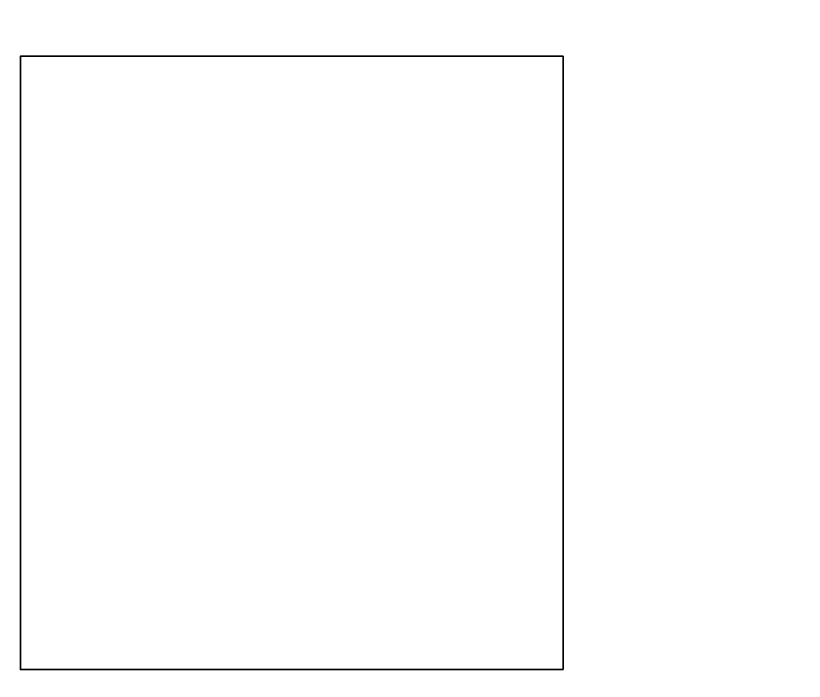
# Model space of a CAD drawing. Header units: inches. Extents: x 410 to 595, y 335 to 497.
# Drawn here: x 525.06 to 540.89, y 368.63 to 382 of the extents above; entities that cross this region are included whole.
import ezdxf

# ---------------------------------------------------------------- set-up
doc = ezdxf.new("R2010")
doc.units = ezdxf.units.IN
doc.header["$MEASUREMENT"] = 0
doc.layers.add('Layer 4', color=7, linetype='Continuous')
doc.layers.add('racks', color=7, linetype='Continuous')

# ---------------------------------------------------------------- blocks, each defined once
blk = doc.blocks.new('block 81')
at = {"layer": 'racks', "color": 250, "lineweight": 35, "true_color": 0x221e1f}
blk.add_lwpolyline([(536.052, 368.867), (525.152, 368.867), (525.152, 381.187), (536.052, 381.187), (536.052, 368.867)], dxfattribs=at)
blk = doc.blocks.new('block 80')
at = {"layer": 'racks'}
blk.add_blockref('block 81', (0, 0), dxfattribs=at)
blk = doc.blocks.new('block 79')
at = {"layer": 'racks'}
blk.add_blockref('block 80', (0, 0), dxfattribs=at)
blk = doc.blocks.new('block 78')
at = {"layer": 'racks'}
blk.add_blockref('block 79', (0, 0), dxfattribs=at)
blk = doc.blocks.new('block 77')
at = {"layer": 'racks'}
blk.add_blockref('block 78', (0, 0), dxfattribs=at)
blk = doc.blocks.new('block 86')
at = {"layer": 'racks', "color": 250, "lineweight": 35, "true_color": 0x221e1f}
blk.add_lwpolyline([(536.052, 368.867), (525.152, 368.867), (525.152, 381.187), (536.052, 381.187), (536.052, 368.867)], dxfattribs=at)
blk = doc.blocks.new('block 85')
at = {"layer": 'racks'}
blk.add_blockref('block 86', (0, 0), dxfattribs=at)
blk = doc.blocks.new('block 84')
at = {"layer": 'racks'}
blk.add_blockref('block 85', (0, 0), dxfattribs=at)
blk = doc.blocks.new('block 83')
at = {"layer": 'racks'}
blk.add_blockref('block 84', (0, 0), dxfattribs=at)
blk = doc.blocks.new('block 82')
at = {"layer": 'racks'}
blk.add_blockref('block 83', (0, 0), dxfattribs=at)
blk = doc.blocks.new('block 91')
at = {"layer": 'racks', "color": 250, "lineweight": 35, "true_color": 0x221e1f}
blk.add_lwpolyline([(536.052, 368.867), (525.152, 368.867), (525.152, 381.187), (536.052, 381.187), (536.052, 368.867)], dxfattribs=at)
blk = doc.blocks.new('block 90')
at = {"layer": 'racks'}
blk.add_blockref('block 91', (0, 0), dxfattribs=at)
blk = doc.blocks.new('block 89')
at = {"layer": 'racks'}
blk.add_blockref('block 90', (0, 0), dxfattribs=at)
blk = doc.blocks.new('block 88')
at = {"layer": 'racks'}
blk.add_blockref('block 89', (0, 0), dxfattribs=at)
blk = doc.blocks.new('block 87')
at = {"layer": 'racks'}
blk.add_blockref('block 88', (0, 0), dxfattribs=at)
blk = doc.blocks.new('block 96')
at = {"layer": 'racks', "color": 250, "lineweight": 35, "true_color": 0x221e1f}
blk.add_lwpolyline([(536.052, 368.867), (525.152, 368.867), (525.152, 381.187), (536.052, 381.187), (536.052, 368.867)], dxfattribs=at)
blk = doc.blocks.new('block 95')
at = {"layer": 'racks'}
blk.add_blockref('block 96', (0, 0), dxfattribs=at)
blk = doc.blocks.new('block 94')
at = {"layer": 'racks'}
blk.add_blockref('block 95', (0, 0), dxfattribs=at)
blk = doc.blocks.new('block 93')
at = {"layer": 'racks'}
blk.add_blockref('block 94', (0, 0), dxfattribs=at)
blk = doc.blocks.new('block 92')
at = {"layer": 'racks'}
blk.add_blockref('block 93', (0, 0), dxfattribs=at)
blk = doc.blocks.new('block 101')
at = {"layer": 'racks', "color": 250, "lineweight": 35, "true_color": 0x221e1f}
blk.add_lwpolyline([(536.052, 368.867), (525.152, 368.867), (525.152, 381.187), (536.052, 381.187), (536.052, 368.867)], dxfattribs=at)
blk = doc.blocks.new('block 100')
at = {"layer": 'racks'}
blk.add_blockref('block 101', (0, 0), dxfattribs=at)
blk = doc.blocks.new('block 99')
at = {"layer": 'racks'}
blk.add_blockref('block 100', (0, 0), dxfattribs=at)
blk = doc.blocks.new('block 98')
at = {"layer": 'racks'}
blk.add_blockref('block 99', (0, 0), dxfattribs=at)
blk = doc.blocks.new('block 97')
at = {"layer": 'racks'}
blk.add_blockref('block 98', (0, 0), dxfattribs=at)
blk = doc.blocks.new('block 106')
at = {"layer": 'racks', "color": 250, "lineweight": 35, "true_color": 0x221e1f}
blk.add_lwpolyline([(536.052, 368.867), (525.152, 368.867), (525.152, 381.187), (536.052, 381.187), (536.052, 368.867)], dxfattribs=at)
blk = doc.blocks.new('block 105')
at = {"layer": 'racks'}
blk.add_blockref('block 106', (0, 0), dxfattribs=at)
blk = doc.blocks.new('block 104')
at = {"layer": 'racks'}
blk.add_blockref('block 105', (0, 0), dxfattribs=at)
blk = doc.blocks.new('block 103')
at = {"layer": 'racks'}
blk.add_blockref('block 104', (0, 0), dxfattribs=at)
blk = doc.blocks.new('block 102')
at = {"layer": 'racks'}
blk.add_blockref('block 103', (0, 0), dxfattribs=at)
blk = doc.blocks.new('block 111')
at = {"layer": 'racks', "color": 250, "lineweight": 35, "true_color": 0x221e1f}
blk.add_lwpolyline([(536.052, 368.867), (525.152, 368.867), (525.152, 381.187), (536.052, 381.187), (536.052, 368.867)], dxfattribs=at)
blk = doc.blocks.new('block 110')
at = {"layer": 'racks'}
blk.add_blockref('block 111', (0, 0), dxfattribs=at)
blk = doc.blocks.new('block 109')
at = {"layer": 'racks'}
blk.add_blockref('block 110', (0, 0), dxfattribs=at)
blk = doc.blocks.new('block 108')
at = {"layer": 'racks'}
blk.add_blockref('block 109', (0, 0), dxfattribs=at)
blk = doc.blocks.new('block 107')
at = {"layer": 'racks'}
blk.add_blockref('block 108', (0, 0), dxfattribs=at)
blk = doc.blocks.new('block 116')
at = {"layer": 'racks', "color": 250, "lineweight": 35, "true_color": 0x221e1f}
blk.add_lwpolyline([(536.052, 368.867), (525.152, 368.867), (525.152, 381.187), (536.052, 381.187), (536.052, 368.867)], dxfattribs=at)
blk = doc.blocks.new('block 115')
at = {"layer": 'racks'}
blk.add_blockref('block 116', (0, 0), dxfattribs=at)
blk = doc.blocks.new('block 114')
at = {"layer": 'racks'}
blk.add_blockref('block 115', (0, 0), dxfattribs=at)
blk = doc.blocks.new('block 113')
at = {"layer": 'racks'}
blk.add_blockref('block 114', (0, 0), dxfattribs=at)
blk = doc.blocks.new('block 112')
at = {"layer": 'racks'}
blk.add_blockref('block 113', (0, 0), dxfattribs=at)
blk = doc.blocks.new('block 121')
at = {"layer": 'racks', "color": 250, "lineweight": 35, "true_color": 0x221e1f}
blk.add_lwpolyline([(536.052, 368.867), (525.152, 368.867), (525.152, 381.187), (536.052, 381.187), (536.052, 368.867)], dxfattribs=at)
blk = doc.blocks.new('block 120')
at = {"layer": 'racks'}
blk.add_blockref('block 121', (0, 0), dxfattribs=at)
blk = doc.blocks.new('block 119')
at = {"layer": 'racks'}
blk.add_blockref('block 120', (0, 0), dxfattribs=at)
blk = doc.blocks.new('block 118')
at = {"layer": 'racks'}
blk.add_blockref('block 119', (0, 0), dxfattribs=at)
blk = doc.blocks.new('block 117')
at = {"layer": 'racks'}
blk.add_blockref('block 118', (0, 0), dxfattribs=at)
blk = doc.blocks.new('block 126')
at = {"layer": 'racks', "color": 250, "lineweight": 35, "true_color": 0x221e1f}
blk.add_lwpolyline([(536.052, 368.867), (525.152, 368.867), (525.152, 381.187), (536.052, 381.187), (536.052, 368.867)], dxfattribs=at)
blk = doc.blocks.new('block 125')
at = {"layer": 'racks'}
blk.add_blockref('block 126', (0, 0), dxfattribs=at)
blk = doc.blocks.new('block 124')
at = {"layer": 'racks'}
blk.add_blockref('block 125', (0, 0), dxfattribs=at)
blk = doc.blocks.new('block 123')
at = {"layer": 'racks'}
blk.add_blockref('block 124', (0, 0), dxfattribs=at)
blk = doc.blocks.new('block 122')
at = {"layer": 'racks'}
blk.add_blockref('block 123', (0, 0), dxfattribs=at)
blk = doc.blocks.new('block 131')
at = {"layer": 'racks', "color": 250, "lineweight": 35, "true_color": 0x221e1f}
blk.add_lwpolyline([(536.052, 368.867), (525.152, 368.867), (525.152, 381.187), (536.052, 381.187), (536.052, 368.867)], dxfattribs=at)
blk = doc.blocks.new('block 130')
at = {"layer": 'racks'}
blk.add_blockref('block 131', (0, 0), dxfattribs=at)
blk = doc.blocks.new('block 129')
at = {"layer": 'racks'}
blk.add_blockref('block 130', (0, 0), dxfattribs=at)
blk = doc.blocks.new('block 128')
at = {"layer": 'racks'}
blk.add_blockref('block 129', (0, 0), dxfattribs=at)
blk = doc.blocks.new('block 127')
at = {"layer": 'racks'}
blk.add_blockref('block 128', (0, 0), dxfattribs=at)
blk = doc.blocks.new('block 136')
at = {"layer": 'racks', "color": 250, "lineweight": 35, "true_color": 0x221e1f}
blk.add_lwpolyline([(536.052, 368.867), (525.152, 368.867), (525.152, 381.187), (536.052, 381.187), (536.052, 368.867)], dxfattribs=at)
blk = doc.blocks.new('block 135')
at = {"layer": 'racks'}
blk.add_blockref('block 136', (0, 0), dxfattribs=at)
blk = doc.blocks.new('block 134')
at = {"layer": 'racks'}
blk.add_blockref('block 135', (0, 0), dxfattribs=at)
blk = doc.blocks.new('block 133')
at = {"layer": 'racks'}
blk.add_blockref('block 134', (0, 0), dxfattribs=at)
blk = doc.blocks.new('block 132')
at = {"layer": 'racks'}
blk.add_blockref('block 133', (0, 0), dxfattribs=at)
blk = doc.blocks.new('block 141')
at = {"layer": 'racks', "color": 250, "lineweight": 35, "true_color": 0x221e1f}
blk.add_lwpolyline([(536.052, 368.867), (525.152, 368.867), (525.152, 381.187), (536.052, 381.187), (536.052, 368.867)], dxfattribs=at)
blk = doc.blocks.new('block 140')
at = {"layer": 'racks'}
blk.add_blockref('block 141', (0, 0), dxfattribs=at)
blk = doc.blocks.new('block 139')
at = {"layer": 'racks'}
blk.add_blockref('block 140', (0, 0), dxfattribs=at)
blk = doc.blocks.new('block 138')
at = {"layer": 'racks'}
blk.add_blockref('block 139', (0, 0), dxfattribs=at)
blk = doc.blocks.new('block 137')
at = {"layer": 'racks'}
blk.add_blockref('block 138', (0, 0), dxfattribs=at)
blk = doc.blocks.new('block 146')
at = {"layer": 'racks', "color": 250, "lineweight": 35, "true_color": 0x221e1f}
blk.add_lwpolyline([(536.052, 368.867), (525.152, 368.867), (525.152, 381.187), (536.052, 381.187), (536.052, 368.867)], dxfattribs=at)
blk = doc.blocks.new('block 145')
at = {"layer": 'racks'}
blk.add_blockref('block 146', (0, 0), dxfattribs=at)
blk = doc.blocks.new('block 144')
at = {"layer": 'racks'}
blk.add_blockref('block 145', (0, 0), dxfattribs=at)
blk = doc.blocks.new('block 143')
at = {"layer": 'racks'}
blk.add_blockref('block 144', (0, 0), dxfattribs=at)
blk = doc.blocks.new('block 142')
at = {"layer": 'racks'}
blk.add_blockref('block 143', (0, 0), dxfattribs=at)
blk = doc.blocks.new('block 151')
at = {"layer": 'racks', "color": 250, "lineweight": 35, "true_color": 0x221e1f}
blk.add_lwpolyline([(536.052, 368.867), (525.152, 368.867), (525.152, 381.187), (536.052, 381.187), (536.052, 368.867)], dxfattribs=at)
blk = doc.blocks.new('block 150')
at = {"layer": 'racks'}
blk.add_blockref('block 151', (0, 0), dxfattribs=at)
blk = doc.blocks.new('block 149')
at = {"layer": 'racks'}
blk.add_blockref('block 150', (0, 0), dxfattribs=at)
blk = doc.blocks.new('block 148')
at = {"layer": 'racks'}
blk.add_blockref('block 149', (0, 0), dxfattribs=at)
blk = doc.blocks.new('block 147')
at = {"layer": 'racks'}
blk.add_blockref('block 148', (0, 0), dxfattribs=at)
blk = doc.blocks.new('block 156')
at = {"layer": 'racks', "color": 250, "lineweight": 35, "true_color": 0x221e1f}
blk.add_lwpolyline([(536.052, 368.867), (525.152, 368.867), (525.152, 381.187), (536.052, 381.187), (536.052, 368.867)], dxfattribs=at)
blk = doc.blocks.new('block 155')
at = {"layer": 'racks'}
blk.add_blockref('block 156', (0, 0), dxfattribs=at)
blk = doc.blocks.new('block 154')
at = {"layer": 'racks'}
blk.add_blockref('block 155', (0, 0), dxfattribs=at)
blk = doc.blocks.new('block 153')
at = {"layer": 'racks'}
blk.add_blockref('block 154', (0, 0), dxfattribs=at)
blk = doc.blocks.new('block 152')
at = {"layer": 'racks'}
blk.add_blockref('block 153', (0, 0), dxfattribs=at)
blk = doc.blocks.new('block 161')
at = {"layer": 'racks', "color": 250, "lineweight": 35, "true_color": 0x221e1f}
blk.add_lwpolyline([(536.052, 368.867), (525.152, 368.867), (525.152, 381.187), (536.052, 381.187), (536.052, 368.867)], dxfattribs=at)
blk = doc.blocks.new('block 160')
at = {"layer": 'racks'}
blk.add_blockref('block 161', (0, 0), dxfattribs=at)
blk = doc.blocks.new('block 159')
at = {"layer": 'racks'}
blk.add_blockref('block 160', (0, 0), dxfattribs=at)
blk = doc.blocks.new('block 158')
at = {"layer": 'racks'}
blk.add_blockref('block 159', (0, 0), dxfattribs=at)
blk = doc.blocks.new('block 157')
at = {"layer": 'racks'}
blk.add_blockref('block 158', (0, 0), dxfattribs=at)
blk = doc.blocks.new('block 166')
at = {"layer": 'racks', "color": 250, "lineweight": 35, "true_color": 0x221e1f}
blk.add_lwpolyline([(536.052, 368.867), (525.152, 368.867), (525.152, 381.187), (536.052, 381.187), (536.052, 368.867)], dxfattribs=at)
blk = doc.blocks.new('block 165')
at = {"layer": 'racks'}
blk.add_blockref('block 166', (0, 0), dxfattribs=at)
blk = doc.blocks.new('block 164')
at = {"layer": 'racks'}
blk.add_blockref('block 165', (0, 0), dxfattribs=at)
blk = doc.blocks.new('block 163')
at = {"layer": 'racks'}
blk.add_blockref('block 164', (0, 0), dxfattribs=at)
blk = doc.blocks.new('block 162')
at = {"layer": 'racks'}
blk.add_blockref('block 163', (0, 0), dxfattribs=at)
blk = doc.blocks.new('block 171')
at = {"layer": 'racks', "color": 250, "lineweight": 35, "true_color": 0x221e1f}
blk.add_lwpolyline([(536.052, 368.867), (525.152, 368.867), (525.152, 381.187), (536.052, 381.187), (536.052, 368.867)], dxfattribs=at)
blk = doc.blocks.new('block 170')
at = {"layer": 'racks'}
blk.add_blockref('block 171', (0, 0), dxfattribs=at)
blk = doc.blocks.new('block 169')
at = {"layer": 'racks'}
blk.add_blockref('block 170', (0, 0), dxfattribs=at)
blk = doc.blocks.new('block 168')
at = {"layer": 'racks'}
blk.add_blockref('block 169', (0, 0), dxfattribs=at)
blk = doc.blocks.new('block 167')
at = {"layer": 'racks'}
blk.add_blockref('block 168', (0, 0), dxfattribs=at)
blk = doc.blocks.new('block 176')
at = {"layer": 'racks', "color": 250, "lineweight": 35, "true_color": 0x221e1f}
blk.add_lwpolyline([(536.052, 368.867), (525.152, 368.867), (525.152, 381.187), (536.052, 381.187), (536.052, 368.867)], dxfattribs=at)
blk = doc.blocks.new('block 175')
at = {"layer": 'racks'}
blk.add_blockref('block 176', (0, 0), dxfattribs=at)
blk = doc.blocks.new('block 174')
at = {"layer": 'racks'}
blk.add_blockref('block 175', (0, 0), dxfattribs=at)
blk = doc.blocks.new('block 173')
at = {"layer": 'racks'}
blk.add_blockref('block 174', (0, 0), dxfattribs=at)
blk = doc.blocks.new('block 172')
at = {"layer": 'racks'}
blk.add_blockref('block 173', (0, 0), dxfattribs=at)
blk = doc.blocks.new('block 181')
at = {"layer": 'racks', "color": 250, "lineweight": 35, "true_color": 0x221e1f}
blk.add_lwpolyline([(536.052, 368.867), (525.152, 368.867), (525.152, 381.187), (536.052, 381.187), (536.052, 368.867)], dxfattribs=at)
blk = doc.blocks.new('block 180')
at = {"layer": 'racks'}
blk.add_blockref('block 181', (0, 0), dxfattribs=at)
blk = doc.blocks.new('block 179')
at = {"layer": 'racks'}
blk.add_blockref('block 180', (0, 0), dxfattribs=at)
blk = doc.blocks.new('block 178')
at = {"layer": 'racks'}
blk.add_blockref('block 179', (0, 0), dxfattribs=at)
blk = doc.blocks.new('block 177')
at = {"layer": 'racks'}
blk.add_blockref('block 178', (0, 0), dxfattribs=at)
blk = doc.blocks.new('block 186')
at = {"layer": 'racks', "color": 250, "lineweight": 35, "true_color": 0x221e1f}
blk.add_lwpolyline([(536.052, 368.867), (525.152, 368.867), (525.152, 381.187), (536.052, 381.187), (536.052, 368.867)], dxfattribs=at)
blk = doc.blocks.new('block 185')
at = {"layer": 'racks'}
blk.add_blockref('block 186', (0, 0), dxfattribs=at)
blk = doc.blocks.new('block 184')
at = {"layer": 'racks'}
blk.add_blockref('block 185', (0, 0), dxfattribs=at)
blk = doc.blocks.new('block 183')
at = {"layer": 'racks'}
blk.add_blockref('block 184', (0, 0), dxfattribs=at)
blk = doc.blocks.new('block 182')
at = {"layer": 'racks'}
blk.add_blockref('block 183', (0, 0), dxfattribs=at)
blk = doc.blocks.new('block 191')
at = {"layer": 'racks', "color": 250, "lineweight": 35, "true_color": 0x221e1f}
blk.add_lwpolyline([(536.052, 368.867), (525.152, 368.867), (525.152, 381.187), (536.052, 381.187), (536.052, 368.867)], dxfattribs=at)
blk = doc.blocks.new('block 190')
at = {"layer": 'racks'}
blk.add_blockref('block 191', (0, 0), dxfattribs=at)
blk = doc.blocks.new('block 189')
at = {"layer": 'racks'}
blk.add_blockref('block 190', (0, 0), dxfattribs=at)
blk = doc.blocks.new('block 188')
at = {"layer": 'racks'}
blk.add_blockref('block 189', (0, 0), dxfattribs=at)
blk = doc.blocks.new('block 187')
at = {"layer": 'racks'}
blk.add_blockref('block 188', (0, 0), dxfattribs=at)
blk = doc.blocks.new('block 196')
at = {"layer": 'racks', "color": 250, "lineweight": 35, "true_color": 0x221e1f}
blk.add_lwpolyline([(536.052, 368.867), (525.152, 368.867), (525.152, 381.187), (536.052, 381.187), (536.052, 368.867)], dxfattribs=at)
blk = doc.blocks.new('block 195')
at = {"layer": 'racks'}
blk.add_blockref('block 196', (0, 0), dxfattribs=at)
blk = doc.blocks.new('block 194')
at = {"layer": 'racks'}
blk.add_blockref('block 195', (0, 0), dxfattribs=at)
blk = doc.blocks.new('block 193')
at = {"layer": 'racks'}
blk.add_blockref('block 194', (0, 0), dxfattribs=at)
blk = doc.blocks.new('block 192')
at = {"layer": 'racks'}
blk.add_blockref('block 193', (0, 0), dxfattribs=at)
blk = doc.blocks.new('block 201')
at = {"layer": 'racks', "color": 250, "lineweight": 35, "true_color": 0x221e1f}
blk.add_lwpolyline([(536.052, 368.867), (525.152, 368.867), (525.152, 381.187), (536.052, 381.187), (536.052, 368.867)], dxfattribs=at)
blk = doc.blocks.new('block 200')
at = {"layer": 'racks'}
blk.add_blockref('block 201', (0, 0), dxfattribs=at)
blk = doc.blocks.new('block 199')
at = {"layer": 'racks'}
blk.add_blockref('block 200', (0, 0), dxfattribs=at)
blk = doc.blocks.new('block 198')
at = {"layer": 'racks'}
blk.add_blockref('block 199', (0, 0), dxfattribs=at)
blk = doc.blocks.new('block 197')
at = {"layer": 'racks'}
blk.add_blockref('block 198', (0, 0), dxfattribs=at)
blk = doc.blocks.new('block 206')
at = {"layer": 'racks', "color": 250, "lineweight": 35, "true_color": 0x221e1f}
blk.add_lwpolyline([(536.052, 368.867), (525.152, 368.867), (525.152, 381.187), (536.052, 381.187), (536.052, 368.867)], dxfattribs=at)
blk = doc.blocks.new('block 205')
at = {"layer": 'racks'}
blk.add_blockref('block 206', (0, 0), dxfattribs=at)
blk = doc.blocks.new('block 204')
at = {"layer": 'racks'}
blk.add_blockref('block 205', (0, 0), dxfattribs=at)
blk = doc.blocks.new('block 203')
at = {"layer": 'racks'}
blk.add_blockref('block 204', (0, 0), dxfattribs=at)
blk = doc.blocks.new('block 202')
at = {"layer": 'racks'}
blk.add_blockref('block 203', (0, 0), dxfattribs=at)
blk = doc.blocks.new('block 211')
at = {"layer": 'racks', "color": 250, "lineweight": 35, "true_color": 0x221e1f}
blk.add_lwpolyline([(536.052, 368.867), (525.152, 368.867), (525.152, 381.187), (536.052, 381.187), (536.052, 368.867)], dxfattribs=at)
blk = doc.blocks.new('block 210')
at = {"layer": 'racks'}
blk.add_blockref('block 211', (0, 0), dxfattribs=at)
blk = doc.blocks.new('block 209')
at = {"layer": 'racks'}
blk.add_blockref('block 210', (0, 0), dxfattribs=at)
blk = doc.blocks.new('block 208')
at = {"layer": 'racks'}
blk.add_blockref('block 209', (0, 0), dxfattribs=at)
blk = doc.blocks.new('block 207')
at = {"layer": 'racks'}
blk.add_blockref('block 208', (0, 0), dxfattribs=at)
blk = doc.blocks.new('block 216')
at = {"layer": 'racks', "color": 250, "lineweight": 35, "true_color": 0x221e1f}
blk.add_lwpolyline([(536.052, 368.867), (525.152, 368.867), (525.152, 381.187), (536.052, 381.187), (536.052, 368.867)], dxfattribs=at)
blk = doc.blocks.new('block 215')
at = {"layer": 'racks'}
blk.add_blockref('block 216', (0, 0), dxfattribs=at)
blk = doc.blocks.new('block 214')
at = {"layer": 'racks'}
blk.add_blockref('block 215', (0, 0), dxfattribs=at)
blk = doc.blocks.new('block 213')
at = {"layer": 'racks'}
blk.add_blockref('block 214', (0, 0), dxfattribs=at)
blk = doc.blocks.new('block 212')
at = {"layer": 'racks'}
blk.add_blockref('block 213', (0, 0), dxfattribs=at)
blk = doc.blocks.new('block 221')
at = {"layer": 'racks', "color": 250, "lineweight": 35, "true_color": 0x221e1f}
blk.add_lwpolyline([(536.052, 368.867), (525.152, 368.867), (525.152, 381.187), (536.052, 381.187), (536.052, 368.867)], dxfattribs=at)
blk = doc.blocks.new('block 220')
at = {"layer": 'racks'}
blk.add_blockref('block 221', (0, 0), dxfattribs=at)
blk = doc.blocks.new('block 219')
at = {"layer": 'racks'}
blk.add_blockref('block 220', (0, 0), dxfattribs=at)
blk = doc.blocks.new('block 218')
at = {"layer": 'racks'}
blk.add_blockref('block 219', (0, 0), dxfattribs=at)
blk = doc.blocks.new('block 217')
at = {"layer": 'racks'}
blk.add_blockref('block 218', (0, 0), dxfattribs=at)
blk = doc.blocks.new('block 226')
at = {"layer": 'racks', "color": 250, "lineweight": 35, "true_color": 0x221e1f}
blk.add_lwpolyline([(536.052, 368.867), (525.152, 368.867), (525.152, 381.187), (536.052, 381.187), (536.052, 368.867)], dxfattribs=at)
blk = doc.blocks.new('block 225')
at = {"layer": 'racks'}
blk.add_blockref('block 226', (0, 0), dxfattribs=at)
blk = doc.blocks.new('block 224')
at = {"layer": 'racks'}
blk.add_blockref('block 225', (0, 0), dxfattribs=at)
blk = doc.blocks.new('block 223')
at = {"layer": 'racks'}
blk.add_blockref('block 224', (0, 0), dxfattribs=at)
blk = doc.blocks.new('block 222')
at = {"layer": 'racks'}
blk.add_blockref('block 223', (0, 0), dxfattribs=at)
blk = doc.blocks.new('block 231')
at = {"layer": 'racks', "color": 250, "lineweight": 35, "true_color": 0x221e1f}
blk.add_lwpolyline([(536.052, 368.867), (525.152, 368.867), (525.152, 381.187), (536.052, 381.187), (536.052, 368.867)], dxfattribs=at)
blk = doc.blocks.new('block 230')
at = {"layer": 'racks'}
blk.add_blockref('block 231', (0, 0), dxfattribs=at)
blk = doc.blocks.new('block 229')
at = {"layer": 'racks'}
blk.add_blockref('block 230', (0, 0), dxfattribs=at)
blk = doc.blocks.new('block 228')
at = {"layer": 'racks'}
blk.add_blockref('block 229', (0, 0), dxfattribs=at)
blk = doc.blocks.new('block 227')
at = {"layer": 'racks'}
blk.add_blockref('block 228', (0, 0), dxfattribs=at)
blk = doc.blocks.new('block 236')
at = {"layer": 'racks', "color": 250, "lineweight": 35, "true_color": 0x221e1f}
blk.add_lwpolyline([(536.052, 368.867), (525.152, 368.867), (525.152, 381.187), (536.052, 381.187), (536.052, 368.867)], dxfattribs=at)
blk = doc.blocks.new('block 235')
at = {"layer": 'racks'}
blk.add_blockref('block 236', (0, 0), dxfattribs=at)
blk = doc.blocks.new('block 234')
at = {"layer": 'racks'}
blk.add_blockref('block 235', (0, 0), dxfattribs=at)
blk = doc.blocks.new('block 233')
at = {"layer": 'racks'}
blk.add_blockref('block 234', (0, 0), dxfattribs=at)
blk = doc.blocks.new('block 232')
at = {"layer": 'racks'}
blk.add_blockref('block 233', (0, 0), dxfattribs=at)
blk = doc.blocks.new('block 241')
at = {"layer": 'racks', "color": 250, "lineweight": 35, "true_color": 0x221e1f}
blk.add_lwpolyline([(536.052, 368.867), (525.152, 368.867), (525.152, 381.187), (536.052, 381.187), (536.052, 368.867)], dxfattribs=at)
blk = doc.blocks.new('block 240')
at = {"layer": 'racks'}
blk.add_blockref('block 241', (0, 0), dxfattribs=at)
blk = doc.blocks.new('block 239')
at = {"layer": 'racks'}
blk.add_blockref('block 240', (0, 0), dxfattribs=at)
blk = doc.blocks.new('block 238')
at = {"layer": 'racks'}
blk.add_blockref('block 239', (0, 0), dxfattribs=at)
blk = doc.blocks.new('block 237')
at = {"layer": 'racks'}
blk.add_blockref('block 238', (0, 0), dxfattribs=at)
blk = doc.blocks.new('block 246')
at = {"layer": 'racks', "color": 250, "lineweight": 35, "true_color": 0x221e1f}
blk.add_lwpolyline([(536.052, 368.867), (525.152, 368.867), (525.152, 381.187), (536.052, 381.187), (536.052, 368.867)], dxfattribs=at)
blk = doc.blocks.new('block 245')
at = {"layer": 'racks'}
blk.add_blockref('block 246', (0, 0), dxfattribs=at)
blk = doc.blocks.new('block 244')
at = {"layer": 'racks'}
blk.add_blockref('block 245', (0, 0), dxfattribs=at)
blk = doc.blocks.new('block 243')
at = {"layer": 'racks'}
blk.add_blockref('block 244', (0, 0), dxfattribs=at)
blk = doc.blocks.new('block 242')
at = {"layer": 'racks'}
blk.add_blockref('block 243', (0, 0), dxfattribs=at)
blk = doc.blocks.new('block 251')
at = {"layer": 'racks', "color": 250, "lineweight": 35, "true_color": 0x221e1f}
blk.add_lwpolyline([(536.052, 368.867), (525.152, 368.867), (525.152, 381.187), (536.052, 381.187), (536.052, 368.867)], dxfattribs=at)
blk = doc.blocks.new('block 250')
at = {"layer": 'racks'}
blk.add_blockref('block 251', (0, 0), dxfattribs=at)
blk = doc.blocks.new('block 249')
at = {"layer": 'racks'}
blk.add_blockref('block 250', (0, 0), dxfattribs=at)
blk = doc.blocks.new('block 248')
at = {"layer": 'racks'}
blk.add_blockref('block 249', (0, 0), dxfattribs=at)
blk = doc.blocks.new('block 247')
at = {"layer": 'racks'}
blk.add_blockref('block 248', (0, 0), dxfattribs=at)
blk = doc.blocks.new('block 256')
at = {"layer": 'racks', "color": 250, "lineweight": 35, "true_color": 0x221e1f}
blk.add_lwpolyline([(536.052, 368.867), (525.152, 368.867), (525.152, 381.187), (536.052, 381.187), (536.052, 368.867)], dxfattribs=at)
blk = doc.blocks.new('block 255')
at = {"layer": 'racks'}
blk.add_blockref('block 256', (0, 0), dxfattribs=at)
blk = doc.blocks.new('block 254')
at = {"layer": 'racks'}
blk.add_blockref('block 255', (0, 0), dxfattribs=at)
blk = doc.blocks.new('block 253')
at = {"layer": 'racks'}
blk.add_blockref('block 254', (0, 0), dxfattribs=at)
blk = doc.blocks.new('block 252')
at = {"layer": 'racks'}
blk.add_blockref('block 253', (0, 0), dxfattribs=at)
blk = doc.blocks.new('block 261')
at = {"layer": 'racks', "color": 250, "lineweight": 35, "true_color": 0x221e1f}
blk.add_lwpolyline([(536.052, 368.867), (525.152, 368.867), (525.152, 381.187), (536.052, 381.187), (536.052, 368.867)], dxfattribs=at)
blk = doc.blocks.new('block 260')
at = {"layer": 'racks'}
blk.add_blockref('block 261', (0, 0), dxfattribs=at)
blk = doc.blocks.new('block 259')
at = {"layer": 'racks'}
blk.add_blockref('block 260', (0, 0), dxfattribs=at)
blk = doc.blocks.new('block 258')
at = {"layer": 'racks'}
blk.add_blockref('block 259', (0, 0), dxfattribs=at)
blk = doc.blocks.new('block 257')
at = {"layer": 'racks'}
blk.add_blockref('block 258', (0, 0), dxfattribs=at)
blk = doc.blocks.new('block 266')
at = {"layer": 'racks', "color": 250, "lineweight": 35, "true_color": 0x221e1f}
blk.add_lwpolyline([(536.052, 368.867), (525.152, 368.867), (525.152, 381.187), (536.052, 381.187), (536.052, 368.867)], dxfattribs=at)
blk = doc.blocks.new('block 265')
at = {"layer": 'racks'}
blk.add_blockref('block 266', (0, 0), dxfattribs=at)
blk = doc.blocks.new('block 264')
at = {"layer": 'racks'}
blk.add_blockref('block 265', (0, 0), dxfattribs=at)
blk = doc.blocks.new('block 263')
at = {"layer": 'racks'}
blk.add_blockref('block 264', (0, 0), dxfattribs=at)
blk = doc.blocks.new('block 262')
at = {"layer": 'racks'}
blk.add_blockref('block 263', (0, 0), dxfattribs=at)
blk = doc.blocks.new('block 271')
at = {"layer": 'racks', "color": 250, "lineweight": 35, "true_color": 0x221e1f}
blk.add_lwpolyline([(536.052, 368.867), (525.152, 368.867), (525.152, 381.187), (536.052, 381.187), (536.052, 368.867)], dxfattribs=at)
blk = doc.blocks.new('block 270')
at = {"layer": 'racks'}
blk.add_blockref('block 271', (0, 0), dxfattribs=at)
blk = doc.blocks.new('block 269')
at = {"layer": 'racks'}
blk.add_blockref('block 270', (0, 0), dxfattribs=at)
blk = doc.blocks.new('block 268')
at = {"layer": 'racks'}
blk.add_blockref('block 269', (0, 0), dxfattribs=at)
blk = doc.blocks.new('block 267')
at = {"layer": 'racks'}
blk.add_blockref('block 268', (0, 0), dxfattribs=at)
blk = doc.blocks.new('block 276')
at = {"layer": 'racks', "color": 250, "lineweight": 35, "true_color": 0x221e1f}
blk.add_lwpolyline([(536.052, 368.867), (525.152, 368.867), (525.152, 381.187), (536.052, 381.187), (536.052, 368.867)], dxfattribs=at)
blk = doc.blocks.new('block 275')
at = {"layer": 'racks'}
blk.add_blockref('block 276', (0, 0), dxfattribs=at)
blk = doc.blocks.new('block 274')
at = {"layer": 'racks'}
blk.add_blockref('block 275', (0, 0), dxfattribs=at)
blk = doc.blocks.new('block 273')
at = {"layer": 'racks'}
blk.add_blockref('block 274', (0, 0), dxfattribs=at)
blk = doc.blocks.new('block 272')
at = {"layer": 'racks'}
blk.add_blockref('block 273', (0, 0), dxfattribs=at)
blk = doc.blocks.new('block 281')
at = {"layer": 'racks', "color": 250, "lineweight": 35, "true_color": 0x221e1f}
blk.add_lwpolyline([(536.052, 368.867), (525.152, 368.867), (525.152, 381.187), (536.052, 381.187), (536.052, 368.867)], dxfattribs=at)
blk = doc.blocks.new('block 280')
at = {"layer": 'racks'}
blk.add_blockref('block 281', (0, 0), dxfattribs=at)
blk = doc.blocks.new('block 279')
at = {"layer": 'racks'}
blk.add_blockref('block 280', (0, 0), dxfattribs=at)
blk = doc.blocks.new('block 278')
at = {"layer": 'racks'}
blk.add_blockref('block 279', (0, 0), dxfattribs=at)
blk = doc.blocks.new('block 277')
at = {"layer": 'racks'}
blk.add_blockref('block 278', (0, 0), dxfattribs=at)
blk = doc.blocks.new('block 286')
at = {"layer": 'racks', "color": 250, "lineweight": 35, "true_color": 0x221e1f}
blk.add_lwpolyline([(536.052, 368.867), (525.152, 368.867), (525.152, 381.187), (536.052, 381.187), (536.052, 368.867)], dxfattribs=at)
blk = doc.blocks.new('block 285')
at = {"layer": 'racks'}
blk.add_blockref('block 286', (0, 0), dxfattribs=at)
blk = doc.blocks.new('block 284')
at = {"layer": 'racks'}
blk.add_blockref('block 285', (0, 0), dxfattribs=at)
blk = doc.blocks.new('block 283')
at = {"layer": 'racks'}
blk.add_blockref('block 284', (0, 0), dxfattribs=at)
blk = doc.blocks.new('block 282')
at = {"layer": 'racks'}
blk.add_blockref('block 283', (0, 0), dxfattribs=at)
blk = doc.blocks.new('block 291')
at = {"layer": 'racks', "color": 250, "lineweight": 35, "true_color": 0x221e1f}
blk.add_lwpolyline([(536.052, 368.867), (525.152, 368.867), (525.152, 381.187), (536.052, 381.187), (536.052, 368.867)], dxfattribs=at)
blk = doc.blocks.new('block 290')
at = {"layer": 'racks'}
blk.add_blockref('block 291', (0, 0), dxfattribs=at)
blk = doc.blocks.new('block 289')
at = {"layer": 'racks'}
blk.add_blockref('block 290', (0, 0), dxfattribs=at)
blk = doc.blocks.new('block 288')
at = {"layer": 'racks'}
blk.add_blockref('block 289', (0, 0), dxfattribs=at)
blk = doc.blocks.new('block 287')
at = {"layer": 'racks'}
blk.add_blockref('block 288', (0, 0), dxfattribs=at)
blk = doc.blocks.new('block 296')
at = {"layer": 'racks', "color": 250, "lineweight": 35, "true_color": 0x221e1f}
blk.add_lwpolyline([(536.052, 368.867), (525.152, 368.867), (525.152, 381.187), (536.052, 381.187), (536.052, 368.867)], dxfattribs=at)
blk = doc.blocks.new('block 295')
at = {"layer": 'racks'}
blk.add_blockref('block 296', (0, 0), dxfattribs=at)
blk = doc.blocks.new('block 294')
at = {"layer": 'racks'}
blk.add_blockref('block 295', (0, 0), dxfattribs=at)
blk = doc.blocks.new('block 293')
at = {"layer": 'racks'}
blk.add_blockref('block 294', (0, 0), dxfattribs=at)
blk = doc.blocks.new('block 292')
at = {"layer": 'racks'}
blk.add_blockref('block 293', (0, 0), dxfattribs=at)
blk = doc.blocks.new('block 301')
at = {"layer": 'racks', "color": 250, "lineweight": 35, "true_color": 0x221e1f}
blk.add_lwpolyline([(536.052, 368.867), (525.152, 368.867), (525.152, 381.187), (536.052, 381.187), (536.052, 368.867)], dxfattribs=at)
blk = doc.blocks.new('block 300')
at = {"layer": 'racks'}
blk.add_blockref('block 301', (0, 0), dxfattribs=at)
blk = doc.blocks.new('block 299')
at = {"layer": 'racks'}
blk.add_blockref('block 300', (0, 0), dxfattribs=at)
blk = doc.blocks.new('block 298')
at = {"layer": 'racks'}
blk.add_blockref('block 299', (0, 0), dxfattribs=at)
blk = doc.blocks.new('block 297')
at = {"layer": 'racks'}
blk.add_blockref('block 298', (0, 0), dxfattribs=at)
blk = doc.blocks.new('block 306')
at = {"layer": 'racks', "color": 250, "lineweight": 35, "true_color": 0x221e1f}
blk.add_lwpolyline([(536.052, 368.867), (525.152, 368.867), (525.152, 381.187), (536.052, 381.187), (536.052, 368.867)], dxfattribs=at)
blk = doc.blocks.new('block 305')
at = {"layer": 'racks'}
blk.add_blockref('block 306', (0, 0), dxfattribs=at)
blk = doc.blocks.new('block 304')
at = {"layer": 'racks'}
blk.add_blockref('block 305', (0, 0), dxfattribs=at)
blk = doc.blocks.new('block 303')
at = {"layer": 'racks'}
blk.add_blockref('block 304', (0, 0), dxfattribs=at)
blk = doc.blocks.new('block 302')
at = {"layer": 'racks'}
blk.add_blockref('block 303', (0, 0), dxfattribs=at)
blk = doc.blocks.new('block 311')
at = {"layer": 'racks', "color": 250, "lineweight": 35, "true_color": 0x221e1f}
blk.add_lwpolyline([(536.052, 368.867), (525.152, 368.867), (525.152, 381.187), (536.052, 381.187), (536.052, 368.867)], dxfattribs=at)
blk = doc.blocks.new('block 310')
at = {"layer": 'racks'}
blk.add_blockref('block 311', (0, 0), dxfattribs=at)
blk = doc.blocks.new('block 309')
at = {"layer": 'racks'}
blk.add_blockref('block 310', (0, 0), dxfattribs=at)
blk = doc.blocks.new('block 308')
at = {"layer": 'racks'}
blk.add_blockref('block 309', (0, 0), dxfattribs=at)
blk = doc.blocks.new('block 307')
at = {"layer": 'racks'}
blk.add_blockref('block 308', (0, 0), dxfattribs=at)
blk = doc.blocks.new('block 316')
at = {"layer": 'racks', "color": 250, "lineweight": 35, "true_color": 0x221e1f}
blk.add_lwpolyline([(536.052, 368.867), (525.152, 368.867), (525.152, 381.187), (536.052, 381.187), (536.052, 368.867)], dxfattribs=at)
blk = doc.blocks.new('block 315')
at = {"layer": 'racks'}
blk.add_blockref('block 316', (0, 0), dxfattribs=at)
blk = doc.blocks.new('block 314')
at = {"layer": 'racks'}
blk.add_blockref('block 315', (0, 0), dxfattribs=at)
blk = doc.blocks.new('block 313')
at = {"layer": 'racks'}
blk.add_blockref('block 314', (0, 0), dxfattribs=at)
blk = doc.blocks.new('block 312')
at = {"layer": 'racks'}
blk.add_blockref('block 313', (0, 0), dxfattribs=at)
blk = doc.blocks.new('block 321')
at = {"layer": 'racks', "color": 250, "lineweight": 35, "true_color": 0x221e1f}
blk.add_lwpolyline([(536.052, 368.867), (525.152, 368.867), (525.152, 381.187), (536.052, 381.187), (536.052, 368.867)], dxfattribs=at)
blk = doc.blocks.new('block 320')
at = {"layer": 'racks'}
blk.add_blockref('block 321', (0, 0), dxfattribs=at)
blk = doc.blocks.new('block 319')
at = {"layer": 'racks'}
blk.add_blockref('block 320', (0, 0), dxfattribs=at)
blk = doc.blocks.new('block 318')
at = {"layer": 'racks'}
blk.add_blockref('block 319', (0, 0), dxfattribs=at)
blk = doc.blocks.new('block 317')
at = {"layer": 'racks'}
blk.add_blockref('block 318', (0, 0), dxfattribs=at)
blk = doc.blocks.new('block 326')
at = {"layer": 'racks', "color": 250, "lineweight": 35, "true_color": 0x221e1f}
blk.add_lwpolyline([(536.052, 368.867), (525.152, 368.867), (525.152, 381.187), (536.052, 381.187), (536.052, 368.867)], dxfattribs=at)
blk = doc.blocks.new('block 325')
at = {"layer": 'racks'}
blk.add_blockref('block 326', (0, 0), dxfattribs=at)
blk = doc.blocks.new('block 324')
at = {"layer": 'racks'}
blk.add_blockref('block 325', (0, 0), dxfattribs=at)
blk = doc.blocks.new('block 323')
at = {"layer": 'racks'}
blk.add_blockref('block 324', (0, 0), dxfattribs=at)
blk = doc.blocks.new('block 322')
at = {"layer": 'racks'}
blk.add_blockref('block 323', (0, 0), dxfattribs=at)
blk = doc.blocks.new('block 331')
at = {"layer": 'racks', "color": 250, "lineweight": 35, "true_color": 0x221e1f}
blk.add_lwpolyline([(536.052, 368.867), (525.152, 368.867), (525.152, 381.187), (536.052, 381.187), (536.052, 368.867)], dxfattribs=at)
blk = doc.blocks.new('block 330')
at = {"layer": 'racks'}
blk.add_blockref('block 331', (0, 0), dxfattribs=at)
blk = doc.blocks.new('block 329')
at = {"layer": 'racks'}
blk.add_blockref('block 330', (0, 0), dxfattribs=at)
blk = doc.blocks.new('block 328')
at = {"layer": 'racks'}
blk.add_blockref('block 329', (0, 0), dxfattribs=at)
blk = doc.blocks.new('block 327')
at = {"layer": 'racks'}
blk.add_blockref('block 328', (0, 0), dxfattribs=at)
blk = doc.blocks.new('block 336')
at = {"layer": 'racks', "color": 250, "lineweight": 35, "true_color": 0x221e1f}
blk.add_lwpolyline([(536.052, 368.867), (525.152, 368.867), (525.152, 381.187), (536.052, 381.187), (536.052, 368.867)], dxfattribs=at)
blk = doc.blocks.new('block 335')
at = {"layer": 'racks'}
blk.add_blockref('block 336', (0, 0), dxfattribs=at)
blk = doc.blocks.new('block 334')
at = {"layer": 'racks'}
blk.add_blockref('block 335', (0, 0), dxfattribs=at)
blk = doc.blocks.new('block 333')
at = {"layer": 'racks'}
blk.add_blockref('block 334', (0, 0), dxfattribs=at)
blk = doc.blocks.new('block 332')
at = {"layer": 'racks'}
blk.add_blockref('block 333', (0, 0), dxfattribs=at)
blk = doc.blocks.new('block 341')
at = {"layer": 'racks', "color": 250, "lineweight": 35, "true_color": 0x221e1f}
blk.add_lwpolyline([(536.052, 368.867), (525.152, 368.867), (525.152, 381.187), (536.052, 381.187), (536.052, 368.867)], dxfattribs=at)
blk = doc.blocks.new('block 340')
at = {"layer": 'racks'}
blk.add_blockref('block 341', (0, 0), dxfattribs=at)
blk = doc.blocks.new('block 339')
at = {"layer": 'racks'}
blk.add_blockref('block 340', (0, 0), dxfattribs=at)
blk = doc.blocks.new('block 338')
at = {"layer": 'racks'}
blk.add_blockref('block 339', (0, 0), dxfattribs=at)
blk = doc.blocks.new('block 337')
at = {"layer": 'racks'}
blk.add_blockref('block 338', (0, 0), dxfattribs=at)
blk = doc.blocks.new('block 346')
at = {"layer": 'racks', "color": 250, "lineweight": 35, "true_color": 0x221e1f}
blk.add_lwpolyline([(536.052, 368.867), (525.152, 368.867), (525.152, 381.187), (536.052, 381.187), (536.052, 368.867)], dxfattribs=at)
blk = doc.blocks.new('block 345')
at = {"layer": 'racks'}
blk.add_blockref('block 346', (0, 0), dxfattribs=at)
blk = doc.blocks.new('block 344')
at = {"layer": 'racks'}
blk.add_blockref('block 345', (0, 0), dxfattribs=at)
blk = doc.blocks.new('block 343')
at = {"layer": 'racks'}
blk.add_blockref('block 344', (0, 0), dxfattribs=at)
blk = doc.blocks.new('block 342')
at = {"layer": 'racks'}
blk.add_blockref('block 343', (0, 0), dxfattribs=at)
blk = doc.blocks.new('block 351')
at = {"layer": 'racks', "color": 250, "lineweight": 35, "true_color": 0x221e1f}
blk.add_lwpolyline([(536.052, 368.867), (525.152, 368.867), (525.152, 381.187), (536.052, 381.187), (536.052, 368.867)], dxfattribs=at)
blk = doc.blocks.new('block 350')
at = {"layer": 'racks'}
blk.add_blockref('block 351', (0, 0), dxfattribs=at)
blk = doc.blocks.new('block 349')
at = {"layer": 'racks'}
blk.add_blockref('block 350', (0, 0), dxfattribs=at)
blk = doc.blocks.new('block 348')
at = {"layer": 'racks'}
blk.add_blockref('block 349', (0, 0), dxfattribs=at)
blk = doc.blocks.new('block 347')
at = {"layer": 'racks'}
blk.add_blockref('block 348', (0, 0), dxfattribs=at)
blk = doc.blocks.new('block 356')
at = {"layer": 'racks', "color": 250, "lineweight": 35, "true_color": 0x221e1f}
blk.add_lwpolyline([(536.052, 368.867), (525.152, 368.867), (525.152, 381.187), (536.052, 381.187), (536.052, 368.867)], dxfattribs=at)
blk = doc.blocks.new('block 355')
at = {"layer": 'racks'}
blk.add_blockref('block 356', (0, 0), dxfattribs=at)
blk = doc.blocks.new('block 354')
at = {"layer": 'racks'}
blk.add_blockref('block 355', (0, 0), dxfattribs=at)
blk = doc.blocks.new('block 353')
at = {"layer": 'racks'}
blk.add_blockref('block 354', (0, 0), dxfattribs=at)
blk = doc.blocks.new('block 352')
at = {"layer": 'racks'}
blk.add_blockref('block 353', (0, 0), dxfattribs=at)
blk = doc.blocks.new('block 361')
at = {"layer": 'racks', "color": 250, "lineweight": 35, "true_color": 0x221e1f}
blk.add_lwpolyline([(536.052, 368.867), (525.152, 368.867), (525.152, 381.187), (536.052, 381.187), (536.052, 368.867)], dxfattribs=at)
blk = doc.blocks.new('block 360')
at = {"layer": 'racks'}
blk.add_blockref('block 361', (0, 0), dxfattribs=at)
blk = doc.blocks.new('block 359')
at = {"layer": 'racks'}
blk.add_blockref('block 360', (0, 0), dxfattribs=at)
blk = doc.blocks.new('block 358')
at = {"layer": 'racks'}
blk.add_blockref('block 359', (0, 0), dxfattribs=at)
blk = doc.blocks.new('block 357')
at = {"layer": 'racks'}
blk.add_blockref('block 358', (0, 0), dxfattribs=at)
blk = doc.blocks.new('block 366')
at = {"layer": 'racks', "color": 250, "lineweight": 35, "true_color": 0x221e1f}
blk.add_lwpolyline([(536.052, 368.867), (525.152, 368.867), (525.152, 381.187), (536.052, 381.187), (536.052, 368.867)], dxfattribs=at)
blk = doc.blocks.new('block 365')
at = {"layer": 'racks'}
blk.add_blockref('block 366', (0, 0), dxfattribs=at)
blk = doc.blocks.new('block 364')
at = {"layer": 'racks'}
blk.add_blockref('block 365', (0, 0), dxfattribs=at)
blk = doc.blocks.new('block 363')
at = {"layer": 'racks'}
blk.add_blockref('block 364', (0, 0), dxfattribs=at)
blk = doc.blocks.new('block 362')
at = {"layer": 'racks'}
blk.add_blockref('block 363', (0, 0), dxfattribs=at)
blk = doc.blocks.new('block 371')
at = {"layer": 'racks', "color": 250, "lineweight": 35, "true_color": 0x221e1f}
blk.add_lwpolyline([(536.052, 368.867), (525.152, 368.867), (525.152, 381.187), (536.052, 381.187), (536.052, 368.867)], dxfattribs=at)
blk = doc.blocks.new('block 370')
at = {"layer": 'racks'}
blk.add_blockref('block 371', (0, 0), dxfattribs=at)
blk = doc.blocks.new('block 369')
at = {"layer": 'racks'}
blk.add_blockref('block 370', (0, 0), dxfattribs=at)
blk = doc.blocks.new('block 368')
at = {"layer": 'racks'}
blk.add_blockref('block 369', (0, 0), dxfattribs=at)
blk = doc.blocks.new('block 367')
at = {"layer": 'racks'}
blk.add_blockref('block 368', (0, 0), dxfattribs=at)
blk = doc.blocks.new('block 376')
at = {"layer": 'racks', "color": 250, "lineweight": 35, "true_color": 0x221e1f}
blk.add_lwpolyline([(536.052, 368.867), (525.152, 368.867), (525.152, 381.187), (536.052, 381.187), (536.052, 368.867)], dxfattribs=at)
blk = doc.blocks.new('block 375')
at = {"layer": 'racks'}
blk.add_blockref('block 376', (0, 0), dxfattribs=at)
blk = doc.blocks.new('block 374')
at = {"layer": 'racks'}
blk.add_blockref('block 375', (0, 0), dxfattribs=at)
blk = doc.blocks.new('block 373')
at = {"layer": 'racks'}
blk.add_blockref('block 374', (0, 0), dxfattribs=at)
blk = doc.blocks.new('block 372')
at = {"layer": 'racks'}
blk.add_blockref('block 373', (0, 0), dxfattribs=at)
blk = doc.blocks.new('block 381')
at = {"layer": 'racks', "color": 250, "lineweight": 35, "true_color": 0x221e1f}
blk.add_lwpolyline([(536.052, 368.867), (525.152, 368.867), (525.152, 381.187), (536.052, 381.187), (536.052, 368.867)], dxfattribs=at)
blk = doc.blocks.new('block 380')
at = {"layer": 'racks'}
blk.add_blockref('block 381', (0, 0), dxfattribs=at)
blk = doc.blocks.new('block 379')
at = {"layer": 'racks'}
blk.add_blockref('block 380', (0, 0), dxfattribs=at)
blk = doc.blocks.new('block 378')
at = {"layer": 'racks'}
blk.add_blockref('block 379', (0, 0), dxfattribs=at)
blk = doc.blocks.new('block 377')
at = {"layer": 'racks'}
blk.add_blockref('block 378', (0, 0), dxfattribs=at)
blk = doc.blocks.new('block 386')
at = {"layer": 'racks', "color": 250, "lineweight": 35, "true_color": 0x221e1f}
blk.add_lwpolyline([(536.052, 368.867), (525.152, 368.867), (525.152, 381.187), (536.052, 381.187), (536.052, 368.867)], dxfattribs=at)
blk = doc.blocks.new('block 385')
at = {"layer": 'racks'}
blk.add_blockref('block 386', (0, 0), dxfattribs=at)
blk = doc.blocks.new('block 384')
at = {"layer": 'racks'}
blk.add_blockref('block 385', (0, 0), dxfattribs=at)
blk = doc.blocks.new('block 383')
at = {"layer": 'racks'}
blk.add_blockref('block 384', (0, 0), dxfattribs=at)
blk = doc.blocks.new('block 382')
at = {"layer": 'racks'}
blk.add_blockref('block 383', (0, 0), dxfattribs=at)
blk = doc.blocks.new('block 391')
at = {"layer": 'racks', "color": 250, "lineweight": 35, "true_color": 0x221e1f}
blk.add_lwpolyline([(536.052, 368.867), (525.152, 368.867), (525.152, 381.187), (536.052, 381.187), (536.052, 368.867)], dxfattribs=at)
blk = doc.blocks.new('block 390')
at = {"layer": 'racks'}
blk.add_blockref('block 391', (0, 0), dxfattribs=at)
blk = doc.blocks.new('block 389')
at = {"layer": 'racks'}
blk.add_blockref('block 390', (0, 0), dxfattribs=at)
blk = doc.blocks.new('block 388')
at = {"layer": 'racks'}
blk.add_blockref('block 389', (0, 0), dxfattribs=at)
blk = doc.blocks.new('block 387')
at = {"layer": 'racks'}
blk.add_blockref('block 388', (0, 0), dxfattribs=at)
blk = doc.blocks.new('block 396')
at = {"layer": 'racks', "color": 250, "lineweight": 35, "true_color": 0x221e1f}
blk.add_lwpolyline([(536.052, 368.867), (525.152, 368.867), (525.152, 381.187), (536.052, 381.187), (536.052, 368.867)], dxfattribs=at)
blk = doc.blocks.new('block 395')
at = {"layer": 'racks'}
blk.add_blockref('block 396', (0, 0), dxfattribs=at)
blk = doc.blocks.new('block 394')
at = {"layer": 'racks'}
blk.add_blockref('block 395', (0, 0), dxfattribs=at)
blk = doc.blocks.new('block 393')
at = {"layer": 'racks'}
blk.add_blockref('block 394', (0, 0), dxfattribs=at)
blk = doc.blocks.new('block 392')
at = {"layer": 'racks'}
blk.add_blockref('block 393', (0, 0), dxfattribs=at)
blk = doc.blocks.new('block 401')
at = {"layer": 'racks', "color": 250, "lineweight": 35, "true_color": 0x221e1f}
blk.add_lwpolyline([(536.052, 368.867), (525.152, 368.867), (525.152, 381.187), (536.052, 381.187), (536.052, 368.867)], dxfattribs=at)
blk = doc.blocks.new('block 400')
at = {"layer": 'racks'}
blk.add_blockref('block 401', (0, 0), dxfattribs=at)
blk = doc.blocks.new('block 399')
at = {"layer": 'racks'}
blk.add_blockref('block 400', (0, 0), dxfattribs=at)
blk = doc.blocks.new('block 398')
at = {"layer": 'racks'}
blk.add_blockref('block 399', (0, 0), dxfattribs=at)
blk = doc.blocks.new('block 397')
at = {"layer": 'racks'}
blk.add_blockref('block 398', (0, 0), dxfattribs=at)

msp = doc.modelspace()

# ---------------------------------------------------------------- linework, layer by layer
at = {"layer": 'Layer 4', "color": 7, "lineweight": 35, "true_color": 0xffffff}
msp.add_open_spline([(531.667, 415), (531.667, 415), (531.667, 474.605), (531.667, 474.605), (531.667, 474.605), (507.857, 497.333), (507.857, 497.333), (507.857, 497.333), (465.801, 497.333), (465.801, 497.333), (463.069, 494.761), (459.828, 491.708), (456, 488.104), (456, 488.104), (456, 473.666), (456, 473.666), (456, 473.666), (473.666, 473.666), (473.666, 473.666), (473.666, 473.666), (473.666, 445.666), (473.666, 445.666), (473.666, 445.666), (456, 445.666), (456, 445.666), (456, 445.666), (456, 415), (456, 415), (456, 415), (410, 415), (410, 415), (410, 415), (410, 335), (410, 335), (410, 335), (483, 335), (483, 335), (483, 335), (483, 352.667), (483, 352.667), (483, 352.667), (532, 352.667), (532, 352.667), (532, 352.667), (532, 335), (532, 335), (532, 335), (595.333, 335), (595.333, 335), (595.333, 335), (595.333, 415), (595.333, 415), (595.333, 415), (531.667, 415), (531.667, 415)], degree=3, knots=[0, 0, 0, 0, 1, 1, 1, 2, 2, 2, 3, 3, 3, 4, 4, 4, 5, 5, 5, 6, 6, 6, 7, 7, 7, 8, 8, 8, 9, 9, 9, 10, 10, 10, 11, 11, 11, 12, 12, 12, 13, 13, 13, 14, 14, 14, 15, 15, 15, 16, 16, 16, 17, 17, 17, 18, 18, 18, 18], dxfattribs=at)

# ---------------------------------------------------------------- block references
at = {"layer": 'racks'}
for name in ['block 77', 'block 82', 'block 87', 'block 92', 'block 97', 'block 102', 'block 107', 'block 112', 'block 117', 'block 122', 'block 127', 'block 132', 'block 137', 'block 142', 'block 147', 'block 152', 'block 157', 'block 162', 'block 167', 'block 172', 'block 177', 'block 182', 'block 187', 'block 192', 'block 197', 'block 202', 'block 207', 'block 212', 'block 217', 'block 222', 'block 227', 'block 232', 'block 237', 'block 242', 'block 247', 'block 252', 'block 257', 'block 262', 'block 267', 'block 272', 'block 277', 'block 282', 'block 287', 'block 292', 'block 297', 'block 302', 'block 307', 'block 312', 'block 317', 'block 322', 'block 327', 'block 332', 'block 337', 'block 342', 'block 347', 'block 352', 'block 357', 'block 362', 'block 367', 'block 372', 'block 377', 'block 382', 'block 387', 'block 392', 'block 397']:
    msp.add_blockref(name, (0, 0), dxfattribs=at)

doc.saveas('drawing.dxf')
